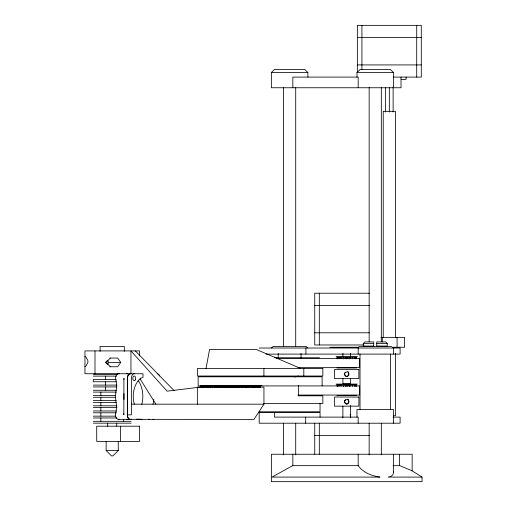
<?xml version="1.0" encoding="UTF-8"?>
<svg xmlns="http://www.w3.org/2000/svg" width="507" height="507" viewBox="0 0 507 507"><rect width="100%" height="100%" fill="white"/><g stroke="black" fill="none" stroke-linecap="round" stroke-linejoin="round"><path stroke-width="0.76" d="M130.356 373.741A4.563 2.865 -89.7 0 0 127.479 378.304L127.377 414.834A4.563 2.865 -89.7 0 0 130.236 419.397A4.563 2.865 -90 0 1 127.346 414.834L127.346 378.304A4.563 2.865 -90 0 1 130.21 373.741M124.006 393.571L123.987 399.535M153.862 399.497L153.038 404.18M123.923 413.636L123.828 414.815L123.923 378.292L124.019 379.47M344.5 373.45C347.175 383.336 352.498 366.479 344.5 373.45A2.294 2.275 -90 0 0 346.42 376.302A2.294 2.275 -90 0 0 348.993 374.046L347.846 372.068M344.5 400.999C347.175 410.885 352.498 394.028 344.5 400.999A2.294 2.275 -90 0 0 346.42 403.851A2.294 2.275 -90 0 0 348.993 401.595L347.846 399.617M206.026 368.412L209.594 349.386L256.073 349.386L300.581 368.412M134.355 404.18L133.709 401.69A19.786 12.428 90 0 1 142.492 377.455L142.993 377.354L142.987 373.741L84.954 373.741L84.954 350.907L139.438 350.907L139.438 355.914M393.508 454.253L393.508 472.632L392.881 474.78L391.055 476.301L388.159 477.087L422.046 477.087L422.046 481.65L271.365 481.65L271.365 454.253L412.153 454.253L412.153 470.838L422.046 477.087M107.655 364.584L108.447 362.41L107.655 360.236M344.557 373.304L345.565 372.068M344.557 400.853L345.565 399.617M197.35 404.18L197.35 387.133L263.944 387.133L263.944 404.18L253.956 419.397L118.391 419.346M109.956 358.056L117.681 358.056L120.755 362.41L117.681 366.757L109.956 366.757M110.304 358.056L107.959 360.534L105.247 362.41L107.959 364.286L110.304 366.757M118.251 441.413L118.251 450.546L112.922 455.875L111.47 455.875L106.147 450.546L106.147 441.413M401.018 77.096L401.018 87.755L271.365 87.755L271.365 72.533L274.471 69.491L304.789 69.491L307.895 72.533L307.895 77.096M356.979 77.096L356.979 72.533L360.084 69.491L390.403 69.491L393.508 72.533L393.508 87.755M373.722 346.04L363.266 346.04L363.266 343.448L364.85 341.927L373.722 341.927L373.722 346.496M271.365 348.017L273.191 346.496L306.063 346.496L307.895 348.017M84.954 356.592L86.089 357.213L86.64 358.519C88.389 360.059 88.389 363.063 86.64 364.609L86.089 365.915L84.954 366.529M260.37 385.884L261.885 385.491M294.573 377.012L298.376 376.023M126.68 419.384L127.422 419.226M200.037 387.133L167.095 391.176L130.952 350.907L130.952 373.741M140.021 419.188L136.282 419.188M357.359 37.524L421.285 37.524M357.359 64.921L421.285 64.921M271.365 72.533L307.895 72.533M356.979 72.533L393.508 72.533M393.236 77.096L421.285 77.096L421.285 25.35L357.359 25.35L357.359 72.533M401.157 79.384L406.063 79.384L406.063 77.096M369.4 293.223L314.739 293.223L314.739 344.975L363.925 344.975M314.739 305.398L369.4 305.398M314.739 332.795L369.4 332.795M380.858 337.364L404.605 337.364L404.605 347.257L392.209 347.257M363.266 343.448L373.722 343.448M376.764 343.448L387.215 343.448L387.215 346.04L376.764 346.04M358.804 346.496L391.677 346.496M329.962 347.257L358.544 347.257M259.185 348.017L400.105 348.017L400.105 354.108L266.029 354.108M336.059 356.541L357.346 356.541M336.838 357.302L356.567 357.302M274.693 357.758L319.543 357.758M276.416 358.519L359.659 358.519L359.659 367.651L297.869 367.651M108.447 362.41L120.755 362.41M336.965 367.955L356.446 367.955M93.282 374.293L117.668 374.293M93.282 376.124L116.287 376.124M200.709 376.479L260.554 376.479M116.236 379.47L93.282 379.47L93.282 381.752L116.287 381.752M336.059 384.091L357.346 384.091M342.897 384.395L350.508 384.395M336.838 384.851L356.567 384.851M93.282 385.105L116.978 385.105M93.282 386.93L116.978 386.93M93.282 390.276L116.287 390.276M93.282 392.101L116.306 392.101M298.135 395.048L359.659 395.048L359.659 385.916L198.148 385.916L198.148 376.783L322.129 376.783L322.129 385.916M93.282 395.454L115.596 395.454M336.965 395.504L356.446 395.504M298.002 395.809L322.851 395.809L322.851 403.42L263.596 403.42M93.282 397.279L115.596 397.279M93.282 400.625L116.287 400.625M93.282 402.45L116.306 402.45M131.37 404.18L263.944 404.18M93.282 405.803L116.978 405.803M93.282 407.628L116.978 407.628M93.282 410.974L116.306 410.974M259.21 411.792L320.044 411.792L320.044 403.42M93.282 412.799L116.287 412.799M127.346 414.834L131.37 414.834L131.37 378.304A4.563 2.865 -90 0 1 134.241 373.741M350.001 414.834L350.508 414.834M393.622 415.746L395.409 415.746L395.409 353.284M93.282 416.152L115.596 416.152M393.001 417.115L400.105 417.115L400.105 423.206L259.185 423.206L259.185 412.552L320.069 412.552L320.069 417.115M93.282 417.977L116.978 417.977M93.282 421.323L131.117 421.323M93.282 423.155L131.117 423.155M314.739 435.38L369.4 435.38M106.147 450.546L118.251 450.546M393.001 465.667L399.801 465.667L412.153 470.838M126.807 373.722L127.549 373.881M148.874 419.226L149.616 419.384M387.215 343.448L385.637 341.927L376.764 341.927L376.764 346.496M135.35 350.907L174.116 390.618M139.964 378.659L155.871 404.18M393.242 471.51L393.508 472.632M416.716 25.35L416.716 77.096M399.56 454.253L399.56 465.667M397.082 337.364L397.082 347.257M395.409 337.472L395.409 111.344L383.235 111.344L383.235 337.472M393.508 348.017L393.508 354.108M393.508 423.206L393.508 409.504L356.979 409.504L356.979 417.115M393.128 87.153L393.128 112.022M390.46 354.108L390.46 409.504M389.319 87.812L389.319 112.009M385.516 87.812L385.516 112.009M382.316 337.364L382.316 341.927M381.327 87.572L381.327 341.705M381.327 423.25L381.327 454.918M369.153 87.572L369.153 341.705M369.153 423.25L369.153 454.918M361.922 25.35L361.922 69.491M360.021 354.108L360.021 409.504M358.183 87.755L358.183 77.096L292.843 77.096L292.843 87.755M358.183 348.017L358.183 354.108M358.183 423.206L358.183 417.115L274.407 417.115L274.407 412.552M358.183 454.253L358.183 465.667M356.294 357.302L356.294 358.823M356.294 384.851L356.294 386.372M355.825 357.302L355.825 358.823M355.825 384.851L355.825 386.372M354.463 357.302L354.463 358.823M354.463 384.851L354.463 386.372M352.34 357.302L352.34 358.823M352.34 384.851L352.34 386.372M350.508 353.347L350.508 356.465M350.508 378.323L350.508 383.786L342.897 383.786L342.897 378.342M350.508 405.467L350.508 417.876M349.969 357.302L349.969 358.823M349.969 384.851L349.969 386.372M349.665 357.302L349.665 358.823M349.665 384.851L349.665 386.372M347.827 357.302L347.827 358.823M347.827 384.851L347.827 386.372M346.706 357.302L346.706 358.823M346.706 384.851L346.706 386.372M345.578 357.302L345.578 358.823M345.578 384.851L345.578 386.372M343.74 357.302L343.74 358.823M343.74 384.851L343.74 386.372M343.442 357.302L343.442 358.823M343.442 384.851L343.442 386.372M342.897 353.474L342.897 356.579M342.897 406.158L342.897 417.812M341.065 357.302L341.065 358.823M341.065 384.851L341.065 386.372M338.949 357.302L338.949 358.823M338.949 384.851L338.949 386.372M337.586 357.302L337.586 358.823M337.586 384.851L337.586 386.372M337.117 357.302L337.117 358.823M337.117 384.851L337.117 386.372M319.309 293.223L319.309 344.975M319.309 423.206L319.309 454.164M314.739 423.206L314.739 454.164M305.924 348.017L305.924 354.108M305.683 417.115L305.683 423.206M303.813 368.412L303.813 376.023M301.044 353.487L301.044 358.145M298.376 385.516L298.376 395.809M295.714 87.572L295.714 346.458M295.714 423.25L295.714 454.918M292.843 454.253L292.843 465.667M283.54 87.572L283.54 346.458M283.54 423.25L283.54 454.918M278.21 353.487L278.21 358.145M263.906 368.412L263.906 376.023M260.554 385.612L260.554 387.133M260.465 385.612L260.465 387.133M260.357 385.612L260.408 387.133M260.237 385.612L260.237 387.133M260.072 385.612L260.072 387.133M259.952 385.612L259.952 387.133M259.761 385.612L259.761 387.133M259.381 385.612L259.381 387.133M259.096 385.612L259.096 387.133M258.614 385.612L258.614 387.133M258.393 385.612L258.393 387.133M258.044 385.612L258.044 387.133M257.119 385.612L257.119 387.133M256.954 385.612L256.954 387.133M256.859 385.612L256.859 387.133M256.713 385.612L256.713 387.133M256.333 385.612L256.333 387.133M255.477 385.612L255.572 387.133M255.344 385.612L255.344 387.133M255.11 385.612L255.11 387.133M254.596 385.612L254.596 387.133M253.899 385.612L253.899 387.133M253.773 385.612L253.773 387.133M253.259 385.612L253.259 387.133M252.264 385.612L252.264 387.133M252.087 385.612L252.087 387.133M251.821 385.612L251.821 387.133M251.732 385.612L251.732 387.133M251.18 385.612L251.18 387.133M250.059 385.612L250.059 387.133M249.786 385.612L249.786 387.133M249.672 385.612L249.672 387.133M248.981 385.612L248.981 387.133M248.766 385.612L248.766 387.133M247.796 385.612L247.796 387.133M247.549 385.612L247.549 387.133M246.858 385.612L246.865 387.133M246.751 385.612L246.706 387.133M246.402 385.612L246.402 387.133M245.54 385.612L245.54 387.133M245.388 385.612L245.388 387.133M245.141 385.612L245.141 387.133M244.393 385.612L244.431 387.133M244.279 385.612L244.374 387.133M243.759 385.612L243.759 387.133M242.834 385.612L242.834 387.133M242.58 385.612L242.58 387.133M242.441 385.612L242.441 387.133M241.953 385.612L241.953 387.133M241.814 385.612L241.814 387.133M241.681 385.612L241.674 387.133M241.611 385.612L241.611 387.133M240.983 385.612L240.983 387.133M240.147 385.612L240.147 387.133M239.786 385.612L239.786 387.133M239.101 385.612L239.101 387.133M238.949 385.612L238.949 387.133M238.797 385.612L238.829 387.133M238.645 385.612L238.645 387.133M238.404 385.612L238.404 387.133M238.106 385.612L238.106 387.133M237.491 385.612L237.491 387.133M237.371 385.612L237.371 387.133M237.003 385.612L237.003 387.133M236.452 385.612L236.452 387.133M236.306 385.612L236.306 387.133M236.053 385.612L236.053 387.133M235.882 385.612L235.882 387.133M235.78 385.612L235.78 387.133M235.559 385.612L235.559 387.133M235.147 385.612L235.147 387.133M234.519 385.612L234.519 387.133M234.202 385.612L234.202 387.133M233.448 385.612L233.448 387.133M233.163 385.612L233.163 387.133M232.884 385.612L232.884 387.133M232.77 385.612L232.77 387.133M232.364 385.612L232.364 387.133M232.136 385.612L232.136 387.133M231.826 385.612L231.826 387.133M231.629 385.612L231.629 387.133M231.407 385.612L231.407 387.133M230.565 385.612L230.565 387.133M230.279 385.612L230.279 387.133M230.026 385.612L230.026 387.133M229.867 385.612L229.867 387.133M229.741 385.612L229.741 387.133M229.303 385.612L229.303 387.133M229.12 385.612L229.12 387.133M228.733 385.612L228.733 387.133M228.524 385.612L228.524 387.133M227.675 385.612L227.675 387.133M227.409 385.612L227.409 387.133M226.921 385.612L226.921 387.133M226.787 385.612L226.787 387.133M226.154 385.612L226.154 387.133M226.097 385.612L226.097 387.133M225.869 385.612L225.869 387.133M225.761 385.612L225.761 387.133M225.653 385.612L225.653 387.133M225.083 385.612L225.083 387.133M224.816 385.612L224.816 387.133M224.595 385.612L224.595 387.133M224.468 385.612L224.468 387.133M223.809 385.612L223.809 387.133M223.023 385.612L223.023 387.133M222.839 385.612L222.839 387.133M222.028 385.612L222.028 387.133M221.8 385.612L221.8 387.133M220.894 385.612L220.894 387.133M220.285 385.612L220.292 387.133M220.12 385.612L220.12 387.133M219.994 385.612L219.994 387.133M219.823 385.612L219.823 387.133M219.335 385.612L219.335 387.133M219.018 385.612L219.018 387.133M218.447 385.612L218.447 387.133M218.213 385.612L218.213 387.133M218.086 385.612L218.086 387.133M217.826 385.612L217.826 387.133M217.636 385.612L217.636 387.133M217.484 385.612L217.497 387.133M217.351 385.612L217.351 387.133M216.743 385.612L216.743 387.133M216.489 385.612L216.489 387.133M215.405 385.612L215.405 387.133M215.101 385.612L215.101 387.133M214.993 385.612L214.993 387.133M214.873 385.612L214.854 387.133M214.296 385.612L214.296 387.133M213.935 385.612L213.935 387.133M212.883 385.612L212.883 387.133M212.642 385.612L212.642 387.133M212.382 385.612L212.382 387.133M212.053 385.612L212.053 387.133M211.717 385.612L211.717 387.133M210.716 385.612L210.716 387.133M210.538 385.612L210.538 387.133M210.088 385.612L210.088 387.133M209.93 385.612L209.93 387.133M209.638 385.612L209.638 387.133M209.188 385.612L209.188 387.133M208.808 385.612L208.808 387.133M208.586 385.612L208.586 387.133M208.402 385.612L208.402 387.133M207.826 385.612L207.826 387.133M206.495 385.612L206.501 387.133M206.412 385.612L206.4 387.133M206.21 385.612L206.197 387.133M206.121 385.612L206.121 387.133M205.937 385.612L205.937 387.133M204.809 385.612L204.809 387.133M204.632 385.612L204.632 387.133M204.517 385.612L204.517 387.133M203.44 385.612L203.415 387.133M203.237 385.612L203.237 387.133M203.174 385.612L203.174 387.133M202.306 385.612L202.306 387.133M202.192 385.612L202.192 387.133M202.116 385.612L202.116 387.133M201.488 385.612L201.431 387.133M201.342 385.612L201.368 387.133M200.987 387.133L200.987 385.612L200.886 387.133M200.829 385.612L200.835 387.133M200.709 385.612L200.747 387.133M124.304 351.37L124.304 346.439L100.088 346.439L100.088 351.37M123.55 419.314L123.55 421.323M120.406 426.197L120.406 441.413M116.737 423.155L116.737 426.197M107.655 423.155L107.655 426.197M105.386 376.124L105.386 379.47M105.386 381.752L105.386 385.105M105.386 386.93L105.386 390.276M100.849 392.101L100.849 395.454M100.849 397.279L100.849 400.625M100.849 402.45L100.849 405.803M100.849 407.628L100.849 410.974M100.849 412.799L100.849 416.152M100.849 417.977L100.849 421.323M94.993 350.907L94.993 373.741M106.698 361.117A2.586 1.622 90 0 1 106.698 363.703M157.176 373.741A4.563 2.865 -90 0 1 159.661 376.023M153.152 419.397A4.563 2.865 -90 0 0 153.894 419.245A4.563 2.865 -89.7 0 1 153.171 419.397M119.253 373.843A4.563 2.865 -89.7 0 0 116.236 375.472A4.563 2.865 -89.7 0 0 116.014 380.535A18.334 11.515 -89.7 0 1 116.09 390.605A22.828 14.335 -89.7 0 0 116.052 402.425A18.334 11.515 -89.7 0 1 115.926 412.495A4.563 2.865 -89.7 0 0 116.122 417.559A4.563 2.865 -89.7 0 0 119.132 419.194M131.731 419.15A22.828 14.335 -89.7 0 1 127.986 419.15M138.259 380.776A20.546 12.903 -89.7 0 1 141.821 404.377M142.068 419.194A4.563 2.865 -89.7 0 1 140.585 419.194M292.659 465.667L271.986 477.087L379.971 477.087C371.821 476.003 363.063 472.594 358.253 465.667L292.659 465.667M322.845 368.412L197.464 368.412L197.464 376.023L322.845 376.023L322.845 368.412M358.88 369.476L334.525 369.476L334.525 378.609L358.88 378.609L358.88 369.476M358.88 397.025L334.525 397.025L334.525 406.158L358.88 406.158L358.88 397.025M139.52 426.197L96.717 426.197L96.717 441.413L139.52 441.413L139.52 426.197M249.469 387.133L249.45 385.612L249.45 387.133M247.036 387.133L247.036 385.612L246.998 387.133M223.181 387.133L223.181 385.612L223.131 387.133M208.054 387.133L208.054 385.612L208.009 387.133M135.255 379.92A2.282 1.432 -90 0 0 134.609 376.099A2.282 1.432 -90 0 0 132.853 378.894A2.282 1.432 -90 0 0 135.255 379.92"/></g></svg>
